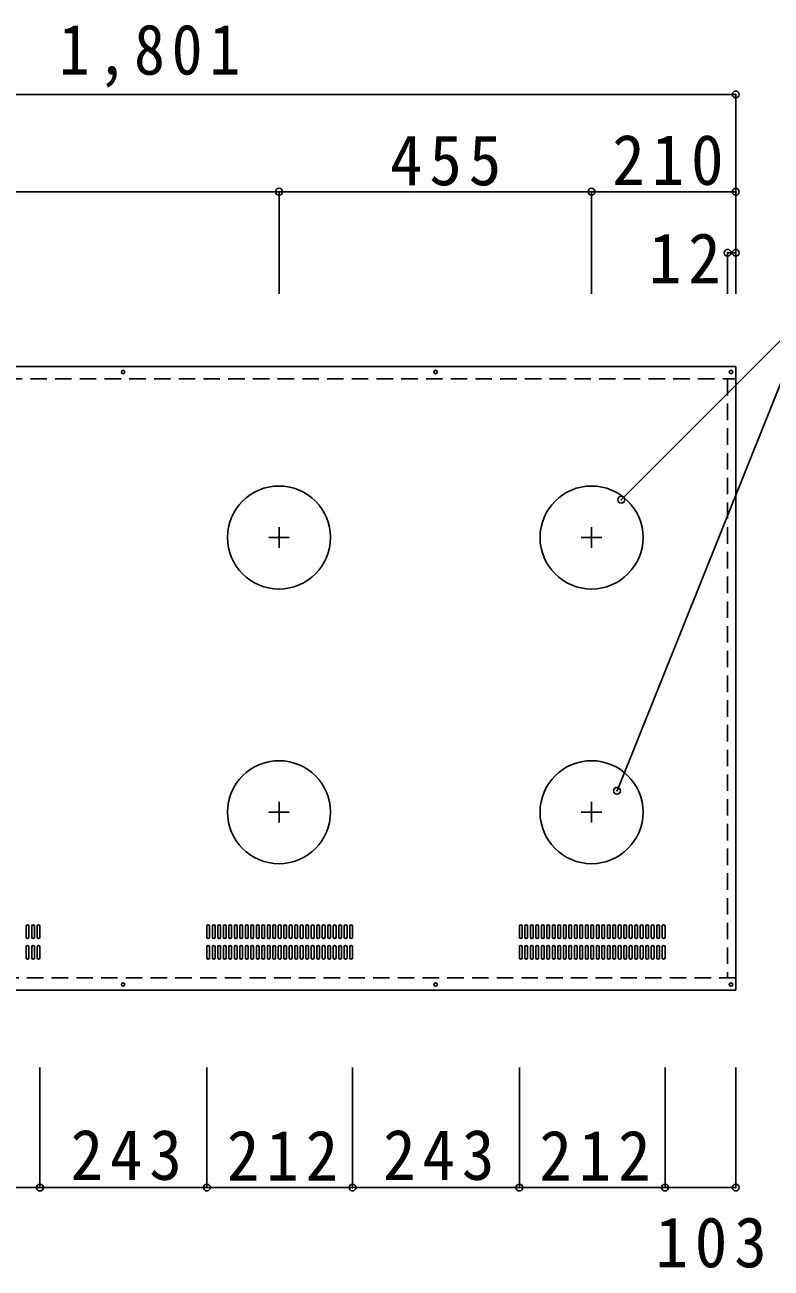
# Model space of a CAD drawing. Units: millimetres at full size, sheet at 1:20; details may follow other scales. Extents: x -3835 to 3448, y -4321 to 4350.
# Drawn here: x 1066 to 2152, y -4062 to -2252 of the extents above; entities that cross this region are included whole.
import ezdxf

# ---------------------------------------------------------------- set-up
doc = ezdxf.new("R2010")
doc.units = ezdxf.units.MM
doc.header["$LTSCALE"] = 20
doc.header["$PDMODE"] = 32
doc.header["$PDSIZE"] = 10
doc.linetypes.add('CHAIN1', pattern=[8, 5, -1, 1, -1])
doc.linetypes.add('DASHED1', pattern=[1.8, 1.2, -0.6])
doc.layers.add('0-0', color=7, linetype='Continuous')
doc.styles.add('ＭＳ ゴシック', font='')
doc.styles.get('ＭＳ ゴシック').set_extended_font_data('MS Gothic')

msp = doc.modelspace()

# ---------------------------------------------------------------- linework, layer by layer
at = {"layer": '0-0'}
for p, q in [((2100.89, -2353.22), (299.89, -2353.22)), ((2100.89, -2353.22), (2100.89, -2643.33)), ((2100.89, -2353.22), (2100.89, -2643.33)), ((1435.89, -2494.87), (299.89, -2494.87)), ((1890.89, -2494.87), (1435.89, -2494.87)), ((1435.89, -2494.87), (1435.89, -2643.33)), ((1435.89, -2494.87), (1435.89, -2643.33)), ((2100.89, -2494.87), (1890.89, -2494.87)), ((1890.89, -2494.87), (1890.89, -2643.33)), ((2100.89, -2494.87), (2100.89, -2643.33)), ((2100.89, -2494.87), (2100.89, -2643.33)), ((2100.89, -2583.75), (2088.89, -2583.75)), ((2088.89, -2583.75), (2088.89, -2643.33)), ((2100.89, -2583.75), (2100.89, -2643.33)), ((2100.89, -2749.38), (299.89, -2749.38)), ((2100.89, -2749.38), (2100.89, -3657.38)), ((1067.89, -3564.38), (1067.89, -3580.38)), ((1071.89, -3564.38), (1071.89, -3580.38)), ((1075.89, -3564.38), (1075.89, -3580.38)), ((1079.89, -3564.38), (1079.89, -3580.38)), ((1083.89, -3564.38), (1083.89, -3580.38)), ((1087.89, -3564.38), (1087.89, -3580.38)), ((1330.89, -3564.38), (1330.89, -3580.38)), ((1334.89, -3564.38), (1334.89, -3580.38)), ((1338.89, -3564.38), (1338.89, -3580.38)), ((1342.89, -3564.38), (1342.89, -3580.38)), ((1346.89, -3564.38), (1346.89, -3580.38)), ((1350.89, -3564.38), (1350.89, -3580.38)), ((1354.89, -3564.38), (1354.89, -3580.38)), ((1358.89, -3564.38), (1358.89, -3580.38)), ((1362.89, -3564.38), (1362.89, -3580.38)), ((1366.89, -3564.38), (1366.89, -3580.38)), ((1370.89, -3564.38), (1370.89, -3580.38)), ((1374.89, -3564.38), (1374.89, -3580.38)), ((1378.89, -3564.38), (1378.89, -3580.38)), ((1382.89, -3564.38), (1382.89, -3580.38)), ((1386.89, -3564.38), (1386.89, -3580.38)), ((1390.89, -3564.38), (1390.89, -3580.38)), ((1394.89, -3564.38), (1394.89, -3580.38)), ((1398.89, -3564.38), (1398.89, -3580.38)), ((1402.89, -3564.38), (1402.89, -3580.38)), ((1406.89, -3564.38), (1406.89, -3580.38)), ((1410.89, -3564.38), (1410.89, -3580.38)), ((1414.89, -3564.38), (1414.89, -3580.38)), ((1418.89, -3564.38), (1418.89, -3580.38)), ((1422.89, -3564.38), (1422.89, -3580.38)), ((1426.89, -3564.38), (1426.89, -3580.38)), ((1430.89, -3564.38), (1430.89, -3580.38)), ((1434.89, -3564.38), (1434.89, -3580.38)), ((1438.89, -3564.38), (1438.89, -3580.38)), ((1442.89, -3564.38), (1442.89, -3580.38)), ((1446.89, -3564.38), (1446.89, -3580.38)), ((1450.89, -3564.38), (1450.89, -3580.38)), ((1454.89, -3564.38), (1454.89, -3580.38)), ((1458.89, -3564.38), (1458.89, -3580.38)), ((1462.89, -3564.38), (1462.89, -3580.38)), ((1466.89, -3564.38), (1466.89, -3580.38)), ((1470.89, -3564.38), (1470.89, -3580.38)), ((1474.89, -3564.38), (1474.89, -3580.38)), ((1478.89, -3564.38), (1478.89, -3580.38)), ((1482.89, -3564.38), (1482.89, -3580.38)), ((1486.89, -3564.38), (1486.89, -3580.38)), ((1490.89, -3564.38), (1490.89, -3580.38)), ((1494.89, -3564.38), (1494.89, -3580.38)), ((1498.89, -3564.38), (1498.89, -3580.38)), ((1502.89, -3564.38), (1502.89, -3580.38)), ((1506.89, -3564.38), (1506.89, -3580.38)), ((1510.89, -3564.38), (1510.89, -3580.38)), ((1514.89, -3564.38), (1514.89, -3580.38)), ((1518.89, -3564.38), (1518.89, -3580.38)), ((1522.89, -3564.38), (1522.89, -3580.38)), ((1526.89, -3564.38), (1526.89, -3580.38)), ((1530.89, -3564.38), (1530.89, -3580.38)), ((1534.89, -3564.38), (1534.89, -3580.38)), ((1538.89, -3564.38), (1538.89, -3580.38)), ((1542.89, -3564.38), (1542.89, -3580.38)), ((1785.89, -3564.38), (1785.89, -3580.38)), ((1789.89, -3564.38), (1789.89, -3580.38)), ((1793.89, -3564.38), (1793.89, -3580.38)), ((1797.89, -3564.38), (1797.89, -3580.38)), ((1801.89, -3564.38), (1801.89, -3580.38)), ((1805.89, -3564.38), (1805.89, -3580.38)), ((1809.89, -3564.38), (1809.89, -3580.38)), ((1813.89, -3564.38), (1813.89, -3580.38)), ((1817.89, -3564.38), (1817.89, -3580.38)), ((1821.89, -3564.38), (1821.89, -3580.38)), ((1825.89, -3564.38), (1825.89, -3580.38)), ((1829.89, -3564.38), (1829.89, -3580.38)), ((1833.89, -3564.38), (1833.89, -3580.38)), ((1837.89, -3564.38), (1837.89, -3580.38)), ((1841.89, -3564.38), (1841.89, -3580.38)), ((1845.89, -3564.38), (1845.89, -3580.38)), ((1849.89, -3564.38), (1849.89, -3580.38)), ((1853.89, -3564.38), (1853.89, -3580.38)), ((1857.89, -3564.38), (1857.89, -3580.38)), ((1861.89, -3564.38), (1861.89, -3580.38)), ((1865.89, -3564.38), (1865.89, -3580.38)), ((1869.89, -3564.38), (1869.89, -3580.38)), ((1873.89, -3564.38), (1873.89, -3580.38)), ((1877.89, -3564.38), (1877.89, -3580.38)), ((1881.89, -3564.38), (1881.89, -3580.38)), ((1885.89, -3564.38), (1885.89, -3580.38)), ((1889.89, -3564.38), (1889.89, -3580.38)), ((1893.89, -3564.38), (1893.89, -3580.38)), ((1897.89, -3564.38), (1897.89, -3580.38)), ((1901.89, -3564.38), (1901.89, -3580.38)), ((1905.89, -3564.38), (1905.89, -3580.38)), ((1909.89, -3564.38), (1909.89, -3580.38)), ((1913.89, -3564.38), (1913.89, -3580.38)), ((1917.89, -3564.38), (1917.89, -3580.38)), ((1921.89, -3564.38), (1921.89, -3580.38)), ((1925.89, -3564.38), (1925.89, -3580.38)), ((1929.89, -3564.38), (1929.89, -3580.38)), ((1933.89, -3564.38), (1933.89, -3580.38)), ((1937.89, -3564.38), (1937.89, -3580.38)), ((1941.89, -3564.38), (1941.89, -3580.38)), ((1945.89, -3564.38), (1945.89, -3580.38)), ((1949.89, -3564.38), (1949.89, -3580.38)), ((1953.89, -3564.38), (1953.89, -3580.38)), ((1957.89, -3564.38), (1957.89, -3580.38)), ((1961.89, -3564.38), (1961.89, -3580.38)), ((1965.89, -3564.38), (1965.89, -3580.38)), ((1969.89, -3564.38), (1969.89, -3580.38)), ((1973.89, -3564.38), (1973.89, -3580.38)), ((1977.89, -3564.38), (1977.89, -3580.38)), ((1981.89, -3564.38), (1981.89, -3580.38)), ((1985.89, -3564.38), (1985.89, -3580.38)), ((1989.89, -3564.38), (1989.89, -3580.38)), ((1993.89, -3564.38), (1993.89, -3580.38)), ((1997.89, -3564.38), (1997.89, -3580.38)), ((1067.89, -3594.38), (1067.89, -3610.38)), ((1071.89, -3594.38), (1071.89, -3610.38)), ((1075.89, -3594.38), (1075.89, -3610.38)), ((1079.89, -3594.38), (1079.89, -3610.38)), ((1083.89, -3594.38), (1083.89, -3610.38)), ((1087.89, -3594.38), (1087.89, -3610.38)), ((1330.89, -3594.38), (1330.89, -3610.38)), ((1334.89, -3594.38), (1334.89, -3610.38)), ((1338.89, -3594.38), (1338.89, -3610.38)), ((1342.89, -3594.38), (1342.89, -3610.38)), ((1346.89, -3594.38), (1346.89, -3610.38)), ((1350.89, -3594.38), (1350.89, -3610.38)), ((1354.89, -3594.38), (1354.89, -3610.38)), ((1358.89, -3594.38), (1358.89, -3610.38)), ((1362.89, -3594.38), (1362.89, -3610.38)), ((1366.89, -3594.38), (1366.89, -3610.38)), ((1370.89, -3594.38), (1370.89, -3610.38)), ((1374.89, -3594.38), (1374.89, -3610.38)), ((1378.89, -3594.38), (1378.89, -3610.38)), ((1382.89, -3594.38), (1382.89, -3610.38)), ((1386.89, -3594.38), (1386.89, -3610.38)), ((1390.89, -3594.38), (1390.89, -3610.38)), ((1394.89, -3594.38), (1394.89, -3610.38)), ((1398.89, -3594.38), (1398.89, -3610.38)), ((1402.89, -3594.38), (1402.89, -3610.38)), ((1406.89, -3594.38), (1406.89, -3610.38)), ((1410.89, -3594.38), (1410.89, -3610.38)), ((1414.89, -3594.38), (1414.89, -3610.38)), ((1418.89, -3594.38), (1418.89, -3610.38)), ((1422.89, -3594.38), (1422.89, -3610.38)), ((1426.89, -3594.38), (1426.89, -3610.38)), ((1430.89, -3594.38), (1430.89, -3610.38)), ((1434.89, -3594.38), (1434.89, -3610.38)), ((1438.89, -3594.38), (1438.89, -3610.38)), ((1442.89, -3594.38), (1442.89, -3610.38)), ((1446.89, -3594.38), (1446.89, -3610.38)), ((1450.89, -3594.38), (1450.89, -3610.38)), ((1454.89, -3594.38), (1454.89, -3610.38)), ((1458.89, -3594.38), (1458.89, -3610.38)), ((1462.89, -3594.38), (1462.89, -3610.38)), ((1466.89, -3594.38), (1466.89, -3610.38)), ((1470.89, -3594.38), (1470.89, -3610.38)), ((1474.89, -3594.38), (1474.89, -3610.38)), ((1478.89, -3594.38), (1478.89, -3610.38)), ((1482.89, -3594.38), (1482.89, -3610.38)), ((1486.89, -3594.38), (1486.89, -3610.38)), ((1490.89, -3594.38), (1490.89, -3610.38)), ((1494.89, -3594.38), (1494.89, -3610.38)), ((1498.89, -3594.38), (1498.89, -3610.38)), ((1502.89, -3594.38), (1502.89, -3610.38)), ((1506.89, -3594.38), (1506.89, -3610.38)), ((1510.89, -3594.38), (1510.89, -3610.38)), ((1514.89, -3594.38), (1514.89, -3610.38)), ((1518.89, -3594.38), (1518.89, -3610.38)), ((1522.89, -3594.38), (1522.89, -3610.38)), ((1526.89, -3594.38), (1526.89, -3610.38)), ((1530.89, -3594.38), (1530.89, -3610.38)), ((1534.89, -3594.38), (1534.89, -3610.38)), ((1538.89, -3594.38), (1538.89, -3610.38)), ((1542.89, -3594.38), (1542.89, -3610.38)), ((1785.89, -3594.38), (1785.89, -3610.38)), ((1789.89, -3594.38), (1789.89, -3610.38)), ((1793.89, -3594.38), (1793.89, -3610.38)), ((1797.89, -3594.38), (1797.89, -3610.38)), ((1801.89, -3594.38), (1801.89, -3610.38)), ((1805.89, -3594.38), (1805.89, -3610.38)), ((1809.89, -3594.38), (1809.89, -3610.38)), ((1813.89, -3594.38), (1813.89, -3610.38)), ((1817.89, -3594.38), (1817.89, -3610.38)), ((1821.89, -3594.38), (1821.89, -3610.38)), ((1825.89, -3594.38), (1825.89, -3610.38)), ((1829.89, -3594.38), (1829.89, -3610.38)), ((1833.89, -3594.38), (1833.89, -3610.38)), ((1837.89, -3594.38), (1837.89, -3610.38)), ((1841.89, -3594.38), (1841.89, -3610.38)), ((1845.89, -3594.38), (1845.89, -3610.38)), ((1849.89, -3594.38), (1849.89, -3610.38)), ((1853.89, -3594.38), (1853.89, -3610.38)), ((1857.89, -3594.38), (1857.89, -3610.38)), ((1861.89, -3594.38), (1861.89, -3610.38)), ((1865.89, -3594.38), (1865.89, -3610.38)), ((1869.89, -3594.38), (1869.89, -3610.38)), ((1873.89, -3594.38), (1873.89, -3610.38)), ((1877.89, -3594.38), (1877.89, -3610.38)), ((1881.89, -3594.38), (1881.89, -3610.38)), ((1885.89, -3594.38), (1885.89, -3610.38)), ((1889.89, -3594.38), (1889.89, -3610.38)), ((1893.89, -3594.38), (1893.89, -3610.38)), ((1897.89, -3594.38), (1897.89, -3610.38)), ((1901.89, -3594.38), (1901.89, -3610.38)), ((1905.89, -3594.38), (1905.89, -3610.38)), ((1909.89, -3594.38), (1909.89, -3610.38)), ((1913.89, -3594.38), (1913.89, -3610.38)), ((1917.89, -3594.38), (1917.89, -3610.38)), ((1921.89, -3594.38), (1921.89, -3610.38)), ((1925.89, -3594.38), (1925.89, -3610.38)), ((1929.89, -3594.38), (1929.89, -3610.38)), ((1933.89, -3594.38), (1933.89, -3610.38)), ((1937.89, -3594.38), (1937.89, -3610.38)), ((1941.89, -3594.38), (1941.89, -3610.38)), ((1945.89, -3594.38), (1945.89, -3610.38)), ((1949.89, -3594.38), (1949.89, -3610.38)), ((1953.89, -3594.38), (1953.89, -3610.38)), ((1957.89, -3594.38), (1957.89, -3610.38)), ((1961.89, -3594.38), (1961.89, -3610.38)), ((1965.89, -3594.38), (1965.89, -3610.38)), ((1969.89, -3594.38), (1969.89, -3610.38)), ((1973.89, -3594.38), (1973.89, -3610.38)), ((1977.89, -3594.38), (1977.89, -3610.38)), ((1981.89, -3594.38), (1981.89, -3610.38)), ((1985.89, -3594.38), (1985.89, -3610.38)), ((1989.89, -3594.38), (1989.89, -3610.38)), ((1993.89, -3594.38), (1993.89, -3610.38)), ((1997.89, -3594.38), (1997.89, -3610.38)), ((2100.89, -3657.38), (299.89, -3657.38)), ((1087.89, -3944.97), (1087.89, -3769.98)), ((1330.89, -3944.97), (1330.89, -3769.98)), ((1542.89, -3944.97), (1542.89, -3769.98)), ((1785.89, -3944.97), (1785.89, -3769.98)), ((1997.89, -3944.97), (1997.89, -3769.98)), ((2100.89, -3944.97), (2100.89, -3769.98)), ((875.89, -3944.97), (1087.89, -3944.97)), ((1087.89, -3944.97), (1330.89, -3944.97)), ((1330.89, -3944.97), (1542.89, -3944.97)), ((1542.89, -3944.97), (1785.89, -3944.97)), ((1785.89, -3944.97), (1997.89, -3944.97)), ((1997.89, -3944.97), (2100.89, -3944.97))]:
    msp.add_line(p, q, dxfattribs=at)
at = {"layer": '0-0', "linetype": 'DASHED1'}
for p, q in [((317.89, -2767.38), (2100.89, -2767.38)), ((2088.89, -2767.38), (2088.89, -3639.38)), ((2100.89, -3639.38), (317.89, -3639.38))]:
    msp.add_line(p, q, dxfattribs=at)
at = {"layer": '0-0', "linetype": 'CHAIN1'}
for p, q in [((1435.89, -2983.38), (1435.89, -3013.38)), ((1890.89, -2983.38), (1890.89, -3013.38)), ((1420.89, -2998.38), (1450.89, -2998.38)), ((1875.89, -2998.38), (1905.89, -2998.38)), ((1435.89, -3383.38), (1435.89, -3413.38)), ((1890.89, -3383.38), (1890.89, -3413.38)), ((1420.89, -3398.38), (1450.89, -3398.38)), ((1875.89, -3398.38), (1905.89, -3398.38))]:
    msp.add_line(p, q, dxfattribs=at)
at = {"layer": '0-0'}
msp.add_lwpolyline([(1934.26, -2943.36), (2208.16, -2669.46), (1928.1, -3367.25)], dxfattribs=at)
for centre, radius in [((1208.89, -2757.38), 2.5), ((1663.89, -2757.38), 2.5), ((2093.89, -2757.38), 2.5), ((1435.89, -2998.38), 75), ((1890.89, -2998.38), 75), ((1435.89, -3398.38), 75), ((1890.89, -3398.38), 75), ((1208.89, -3649.38), 2.5), ((1663.89, -3649.38), 2.5), ((2093.89, -3649.38), 2.5)]:
    msp.add_circle(centre, radius, dxfattribs=at)
for centre, start, end in [((1069.89, -3564.38), 0, 180), ((1077.89, -3564.38), 0, 180), ((1085.89, -3564.38), 0, 180), ((1332.89, -3564.38), 0, 180), ((1340.89, -3564.38), 0, 180), ((1348.89, -3564.38), 0, 180), ((1356.89, -3564.38), 0, 180), ((1364.89, -3564.38), 0, 180), ((1372.89, -3564.38), 0, 180), ((1380.89, -3564.38), 0, 180), ((1388.89, -3564.38), 0, 180), ((1396.89, -3564.38), 0, 180), ((1404.89, -3564.38), 0, 180), ((1412.89, -3564.38), 0, 180), ((1420.89, -3564.38), 0, 180), ((1428.89, -3564.38), 0, 180), ((1436.89, -3564.38), 0, 180), ((1444.89, -3564.38), 0, 180), ((1452.89, -3564.38), 0, 180), ((1460.89, -3564.38), 0, 180), ((1468.89, -3564.38), 0, 180), ((1476.89, -3564.38), 0, 180), ((1484.89, -3564.38), 0, 180), ((1492.89, -3564.38), 0, 180), ((1500.89, -3564.38), 0, 180), ((1508.89, -3564.38), 0, 180), ((1516.89, -3564.38), 0, 180), ((1524.89, -3564.38), 0, 180), ((1532.89, -3564.38), 0, 180), ((1540.89, -3564.38), 0, 180), ((1787.89, -3564.38), 0, 180), ((1795.89, -3564.38), 0, 180), ((1803.89, -3564.38), 0, 180), ((1811.89, -3564.38), 0, 180), ((1819.89, -3564.38), 0, 180), ((1827.89, -3564.38), 0, 180), ((1835.89, -3564.38), 0, 180), ((1843.89, -3564.38), 0, 180), ((1851.89, -3564.38), 0, 180), ((1859.89, -3564.38), 0, 180), ((1867.89, -3564.38), 0, 180), ((1875.89, -3564.38), 0, 180), ((1883.89, -3564.38), 0, 180), ((1891.89, -3564.38), 0, 180), ((1899.89, -3564.38), 0, 180), ((1907.89, -3564.38), 0, 180), ((1915.89, -3564.38), 0, 180), ((1923.89, -3564.38), 0, 180), ((1931.89, -3564.38), 0, 180), ((1939.89, -3564.38), 0, 180), ((1947.89, -3564.38), 0, 180), ((1955.89, -3564.38), 0, 180), ((1963.89, -3564.38), 0, 180), ((1971.89, -3564.38), 0, 180), ((1979.89, -3564.38), 0, 180), ((1987.89, -3564.38), 0, 180), ((1995.89, -3564.38), 0, 180), ((1069.89, -3580.38), 180, 0), ((1077.89, -3580.38), 180, 0), ((1085.89, -3580.38), 180, 0), ((1332.89, -3580.38), 180, 0), ((1340.89, -3580.38), 180, 0), ((1348.89, -3580.38), 180, 0), ((1356.89, -3580.38), 180, 0), ((1364.89, -3580.38), 180, 0), ((1372.89, -3580.38), 180, 0), ((1380.89, -3580.38), 180, 0), ((1388.89, -3580.38), 180, 0), ((1396.89, -3580.38), 180, 0), ((1404.89, -3580.38), 180, 0), ((1412.89, -3580.38), 180, 0), ((1420.89, -3580.38), 180, 0), ((1428.89, -3580.38), 180, 0), ((1436.89, -3580.38), 180, 0), ((1444.89, -3580.38), 180, 0), ((1452.89, -3580.38), 180, 0), ((1460.89, -3580.38), 180, 0), ((1468.89, -3580.38), 180, 0), ((1476.89, -3580.38), 180, 0), ((1484.89, -3580.38), 180, 0), ((1492.89, -3580.38), 180, 0), ((1500.89, -3580.38), 180, 0), ((1508.89, -3580.38), 180, 0), ((1516.89, -3580.38), 180, 0), ((1524.89, -3580.38), 180, 0), ((1532.89, -3580.38), 180, 0), ((1540.89, -3580.38), 180, 0), ((1787.89, -3580.38), 180, 0), ((1795.89, -3580.38), 180, 0), ((1803.89, -3580.38), 180, 0), ((1811.89, -3580.38), 180, 0), ((1819.89, -3580.38), 180, 0), ((1827.89, -3580.38), 180, 0), ((1835.89, -3580.38), 180, 0), ((1843.89, -3580.38), 180, 0), ((1851.89, -3580.38), 180, 0), ((1859.89, -3580.38), 180, 0), ((1867.89, -3580.38), 180, 0), ((1875.89, -3580.38), 180, 0), ((1883.89, -3580.38), 180, 0), ((1891.89, -3580.38), 180, 0), ((1899.89, -3580.38), 180, 0), ((1907.89, -3580.38), 180, 0), ((1915.89, -3580.38), 180, 0), ((1923.89, -3580.38), 180, 0), ((1931.89, -3580.38), 180, 0), ((1939.89, -3580.38), 180, 0), ((1947.89, -3580.38), 180, 0), ((1955.89, -3580.38), 180, 0), ((1963.89, -3580.38), 180, 0), ((1971.89, -3580.38), 180, 0), ((1979.89, -3580.38), 180, 0), ((1987.89, -3580.38), 180, 0), ((1995.89, -3580.38), 180, 0), ((1069.89, -3594.38), 0, 180), ((1077.89, -3594.38), 0, 180), ((1085.89, -3594.38), 0, 180), ((1332.89, -3594.38), 0, 180), ((1340.89, -3594.38), 0, 180), ((1348.89, -3594.38), 0, 180), ((1356.89, -3594.38), 0, 180), ((1364.89, -3594.38), 0, 180), ((1372.89, -3594.38), 0, 180), ((1380.89, -3594.38), 0, 180), ((1388.89, -3594.38), 0, 180), ((1396.89, -3594.38), 0, 180), ((1404.89, -3594.38), 0, 180), ((1412.89, -3594.38), 0, 180), ((1420.89, -3594.38), 0, 180), ((1428.89, -3594.38), 0, 180), ((1436.89, -3594.38), 0, 180), ((1444.89, -3594.38), 0, 180), ((1452.89, -3594.38), 0, 180), ((1460.89, -3594.38), 0, 180), ((1468.89, -3594.38), 0, 180), ((1476.89, -3594.38), 0, 180), ((1484.89, -3594.38), 0, 180), ((1492.89, -3594.38), 0, 180), ((1500.89, -3594.38), 0, 180), ((1508.89, -3594.38), 0, 180), ((1516.89, -3594.38), 0, 180), ((1524.89, -3594.38), 0, 180), ((1532.89, -3594.38), 0, 180), ((1540.89, -3594.38), 0, 180), ((1787.89, -3594.38), 0, 180), ((1795.89, -3594.38), 0, 180), ((1803.89, -3594.38), 0, 180), ((1811.89, -3594.38), 0, 180), ((1819.89, -3594.38), 0, 180), ((1827.89, -3594.38), 0, 180), ((1835.89, -3594.38), 0, 180), ((1843.89, -3594.38), 0, 180), ((1851.89, -3594.38), 0, 180), ((1859.89, -3594.38), 0, 180), ((1867.89, -3594.38), 0, 180), ((1875.89, -3594.38), 0, 180), ((1883.89, -3594.38), 0, 180), ((1891.89, -3594.38), 0, 180), ((1899.89, -3594.38), 0, 180), ((1907.89, -3594.38), 0, 180), ((1915.89, -3594.38), 0, 180), ((1923.89, -3594.38), 0, 180), ((1931.89, -3594.38), 0, 180), ((1939.89, -3594.38), 0, 180), ((1947.89, -3594.38), 0, 180), ((1955.89, -3594.38), 0, 180), ((1963.89, -3594.38), 0, 180), ((1971.89, -3594.38), 0, 180), ((1979.89, -3594.38), 0, 180), ((1987.89, -3594.38), 0, 180), ((1995.89, -3594.38), 0, 180), ((1069.89, -3610.38), 180, 0), ((1077.89, -3610.38), 180, 0), ((1085.89, -3610.38), 180, 0), ((1332.89, -3610.38), 180, 0), ((1340.89, -3610.38), 180, 0), ((1348.89, -3610.38), 180, 0), ((1356.89, -3610.38), 180, 0), ((1364.89, -3610.38), 180, 0), ((1372.89, -3610.38), 180, 0), ((1380.89, -3610.38), 180, 0), ((1388.89, -3610.38), 180, 0), ((1396.89, -3610.38), 180, 0), ((1404.89, -3610.38), 180, 0), ((1412.89, -3610.38), 180, 0), ((1420.89, -3610.38), 180, 0), ((1428.89, -3610.38), 180, 0), ((1436.89, -3610.38), 180, 0), ((1444.89, -3610.38), 180, 0), ((1452.89, -3610.38), 180, 0), ((1460.89, -3610.38), 180, 0), ((1468.89, -3610.38), 180, 0), ((1476.89, -3610.38), 180, 0), ((1484.89, -3610.38), 180, 0), ((1492.89, -3610.38), 180, 0), ((1500.89, -3610.38), 180, 0), ((1508.89, -3610.38), 180, 0), ((1516.89, -3610.38), 180, 0), ((1524.89, -3610.38), 180, 0), ((1532.89, -3610.38), 180, 0), ((1540.89, -3610.38), 180, 0), ((1787.89, -3610.38), 180, 0), ((1795.89, -3610.38), 180, 0), ((1803.89, -3610.38), 180, 0), ((1811.89, -3610.38), 180, 0), ((1819.89, -3610.38), 180, 0), ((1827.89, -3610.38), 180, 0), ((1835.89, -3610.38), 180, 0), ((1843.89, -3610.38), 180, 0), ((1851.89, -3610.38), 180, 0), ((1859.89, -3610.38), 180, 0), ((1867.89, -3610.38), 180, 0), ((1875.89, -3610.38), 180, 0), ((1883.89, -3610.38), 180, 0), ((1891.89, -3610.38), 180, 0), ((1899.89, -3610.38), 180, 0), ((1907.89, -3610.38), 180, 0), ((1915.89, -3610.38), 180, 0), ((1923.89, -3610.38), 180, 0), ((1931.89, -3610.38), 180, 0), ((1939.89, -3610.38), 180, 0), ((1947.89, -3610.38), 180, 0), ((1955.89, -3610.38), 180, 0), ((1963.89, -3610.38), 180, 0), ((1971.89, -3610.38), 180, 0), ((1979.89, -3610.38), 180, 0), ((1987.89, -3610.38), 180, 0), ((1995.89, -3610.38), 180, 0)]:
    msp.add_arc(centre, 2, start, end, dxfattribs=at)
for p in [(2100.89, -2353.22), (1435.89, -2494.87), (1890.89, -2494.87), (2100.89, -2494.87), (2088.89, -2583.75), (2100.89, -2583.75), (1934.26, -2943.36), (1928.1, -3367.25), (1087.89, -3944.97), (1330.89, -3944.97), (1542.89, -3944.97), (1785.89, -3944.97), (1997.89, -3944.97), (2100.89, -3944.97)]:
    msp.add_point(p, dxfattribs=at)

# ---------------------------------------------------------------- texts
at = {"layer": '0-0', "char_height": 73.31, "attachment_point": 7, "style": 'ＭＳ ゴシック'}
for s, insert in [('\\T1.22;\\W0.9;1,801', (1115.39, -2343.22)), ('\\T1.21;\\W0.95;455', (1597.49, -2486.69)), ('\\T1.21;\\W0.95;210', (1921.04, -2486.07)), ('\\T1.21;\\W0.95;12', (1974.26, -2628.24)), ('\\T1.21;\\W0.95;243', (1132.44, -3934.97)), ('\\T1.21;\\W0.95;212', (1359.94, -3934.97)), ('\\T1.21;\\W0.95;243', (1587.44, -3934.97)), ('\\T1.21;\\W0.95;212', (1814.94, -3934.97)), ('\\T1.21;\\W0.95;103', (1983.91, -4062.34))]:
    msp.add_mtext(s, dxfattribs=dict(at, insert=insert))

doc.saveas('drawing.dxf')
